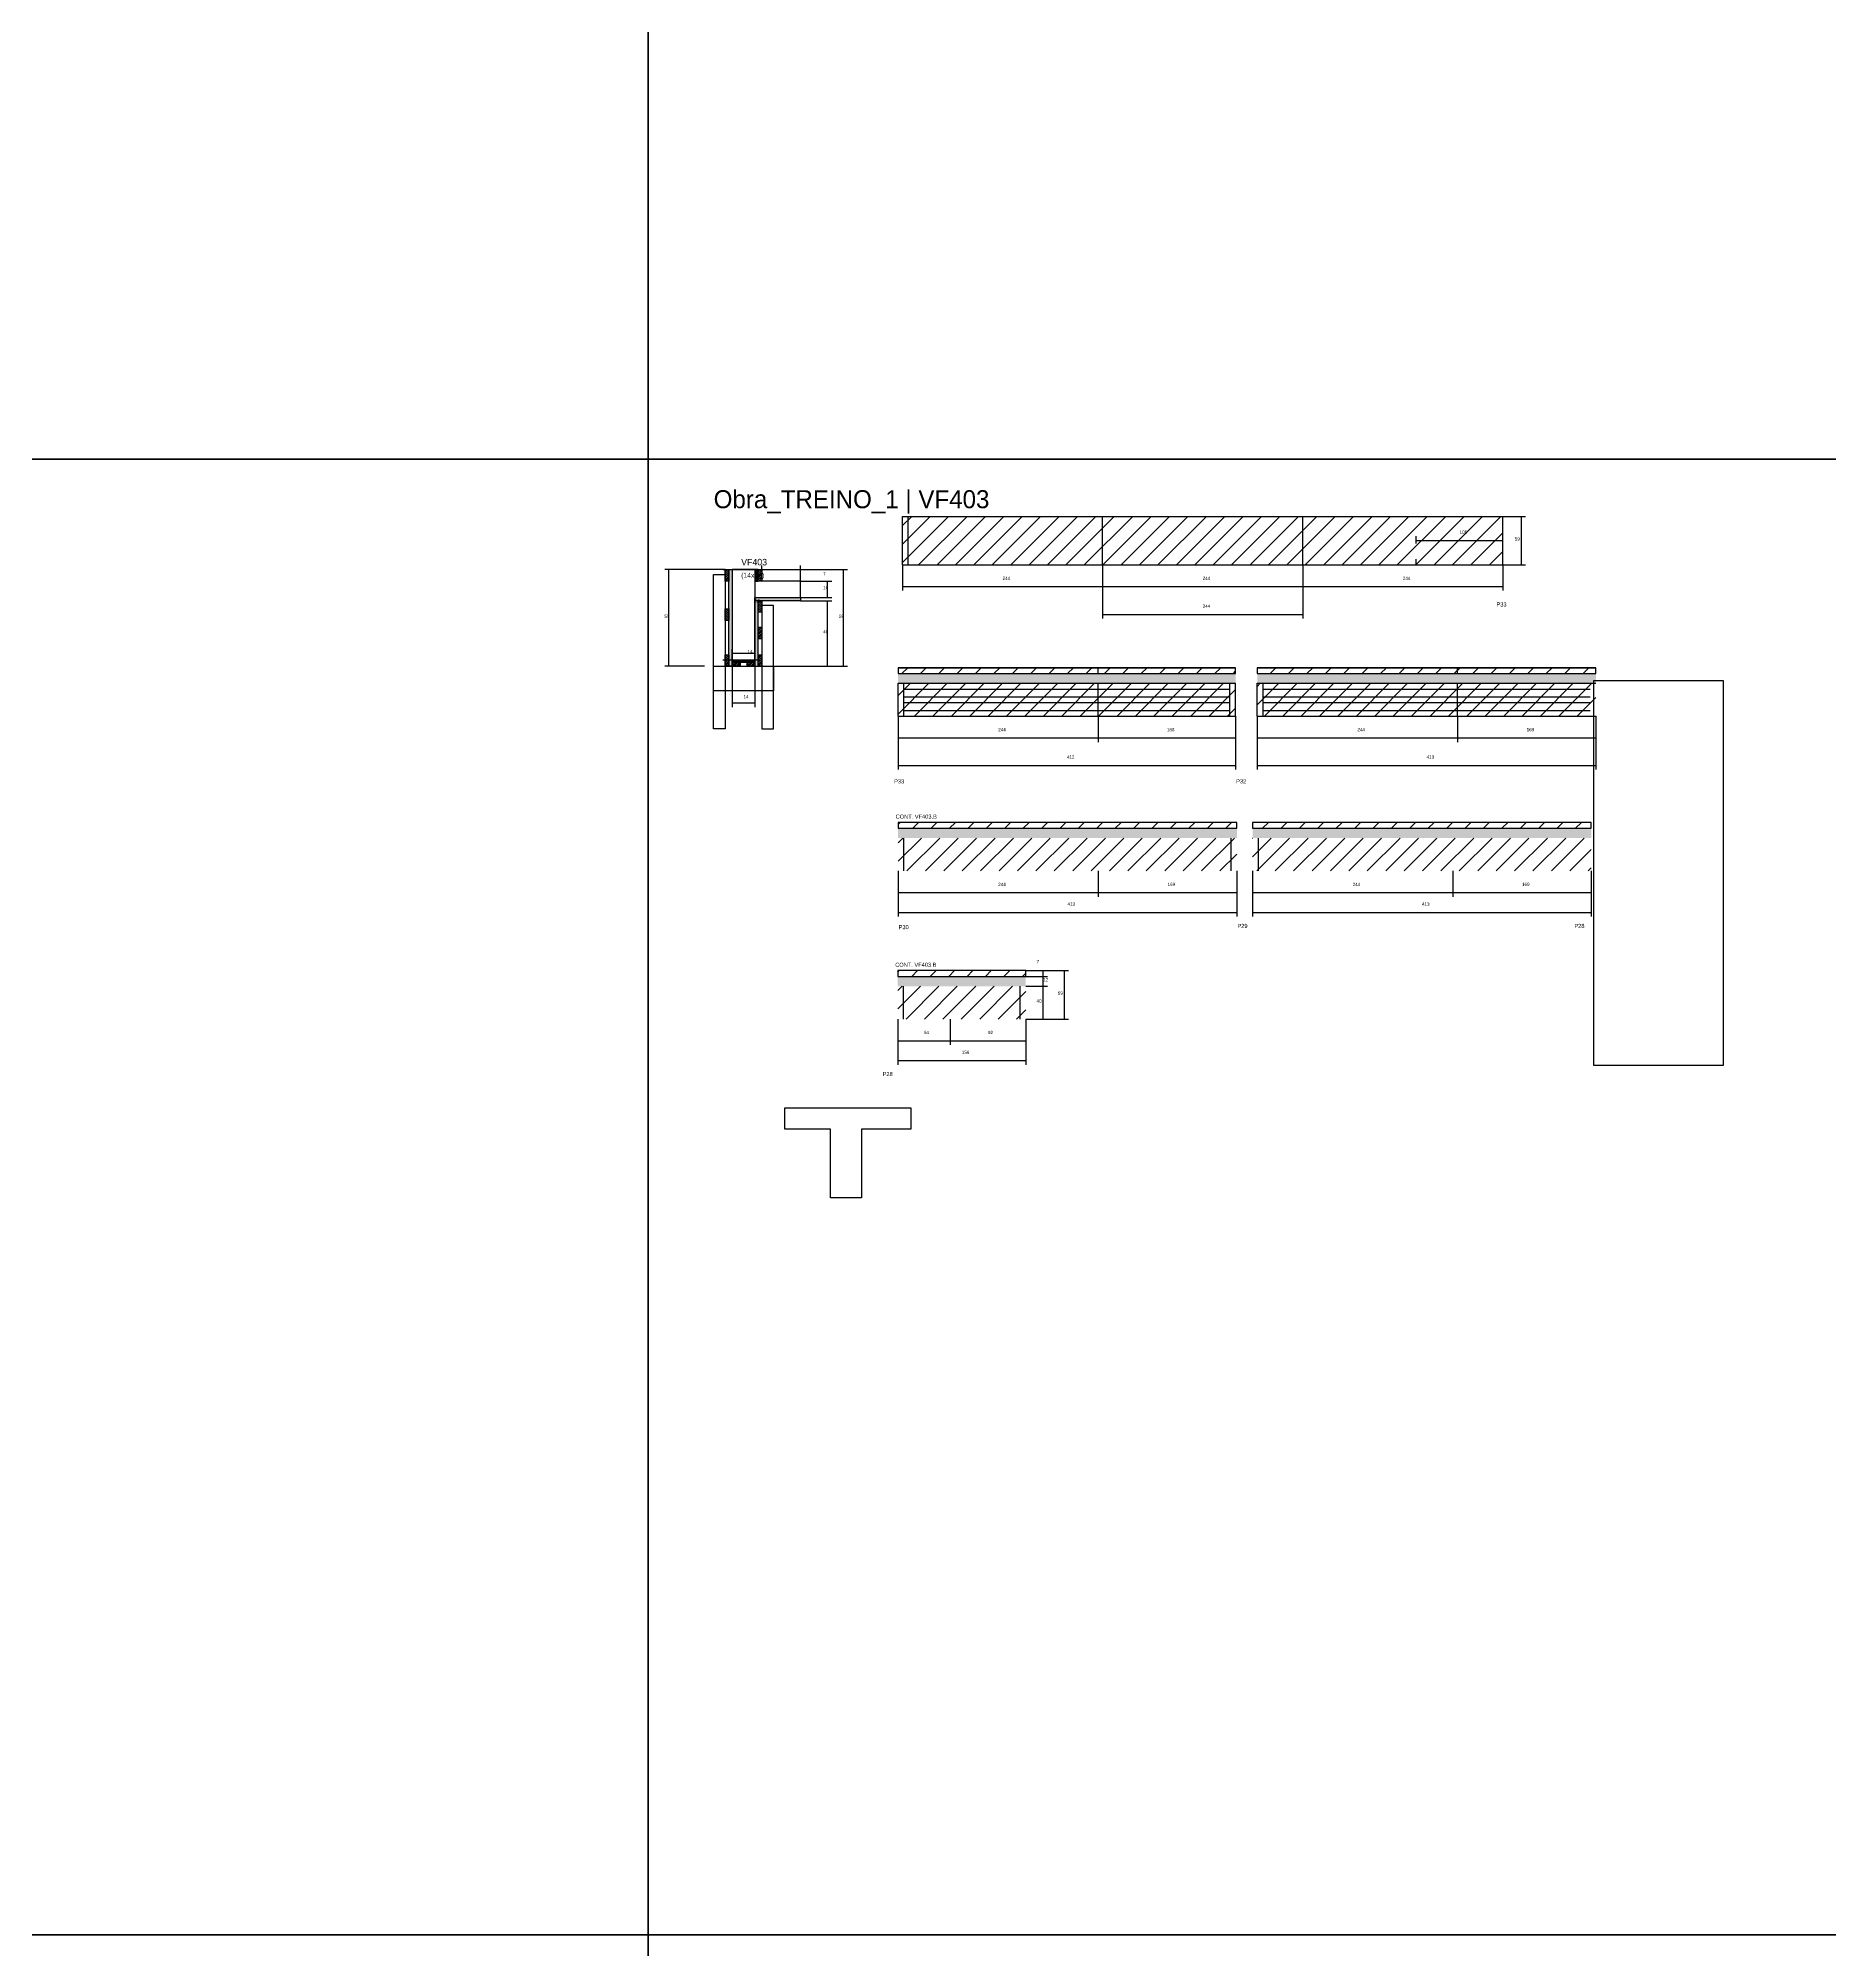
# Model space of a CAD drawing. Header units: metres. Extents: x -41 to 34840, y -36000 to 1848.
# Drawn here: x 19556 to 21741, y -5418 to -3087 of the extents above; entities that cross this region are included whole.
import ezdxf

# ---------------------------------------------------------------- set-up
doc = ezdxf.new("R2010")
doc.units = ezdxf.units.M
for name, color, linetype in [('CELL_BORDER', 8, 'Continuous'), ('CONCRETO', 251, 'Continuous'), ('COTA', 4, 'Continuous'), ('Cota Seção (2x)', 4, 'Continuous'), ('Hachura', 253, 'Continuous'), ('LABEL_ID', 3, 'Continuous'), ('Madeira', 126, 'Continuous'), ('NOMENCLATURA', 7, 'Continuous'), ('Painéis', 200, 'Continuous'), ('REAPROVEITAMENTO', 251, 'Continuous'), ('SARR_2.2x7', 40, 'Continuous'), ('SARR_3.5x7', 81, 'Continuous'), ('Texto Seção', 7, 'Continuous')]:
    doc.layers.add(name, color=color, linetype=linetype)

msp = doc.modelspace()

# ---------------------------------------------------------------- hatches: boundary and pattern name
at = {"layer": 'COTA'}
h = msp.add_hatch(dxfattribs=at)
h.set_pattern_fill('AR-CONC', scale=0.03)
h.paths.add_polyline_path([(21016.5, -3861.6), (20605, -3861.6), (20605, -3861.6), (20605, -3873.6), (20605, -3873.6), (21016.5, -3873.6), (21016.5, -3873.6), (21016.5, -3861.6)])
h = msp.add_hatch(dxfattribs=at)
h.set_pattern_fill('AR-CONC', scale=0.03)
h.paths.add_polyline_path([(21455.9, -3861.6), (21042.9, -3861.6), (21042.9, -3861.6), (21042.9, -3873.6), (21042.9, -3873.6), (21455.9, -3873.6), (21455.9, -3873.6), (21455.9, -3861.6)])
h = msp.add_hatch(dxfattribs=at)
h.set_pattern_fill('AR-CONC', scale=0.03)
h.paths.add_polyline_path([(21018, -4062.4), (21018, -4050.4), (21018, -4050.4), (20605, -4050.4), (20605, -4050.4), (20605, -4062.4), (20605, -4062.4), (21018, -4062.4)])
h = msp.add_hatch(dxfattribs=at)
h.set_pattern_fill('AR-CONC', scale=0.03)
h.paths.add_polyline_path([(21450.2, -4062.4), (21450.2, -4050.4), (21450.2, -4050.4), (21037.2, -4050.4), (21037.2, -4050.4), (21037.2, -4062.4), (21037.2, -4062.4), (21450.2, -4062.4)])
h = msp.add_hatch(dxfattribs=at)
h.set_pattern_fill('AR-CONC', scale=0.03)
h.paths.add_polyline_path([(20760.5, -4243.1), (20760.5, -4231.1), (20760.5, -4231.1), (20604.5, -4231.1), (20604.5, -4231.1), (20604.5, -4243.1), (20604.5, -4243.1), (20760.5, -4243.1)])
at = {"layer": 'Hachura'}
h = msp.add_hatch(dxfattribs=at)
h.set_pattern_fill('ANSI31', scale=0.5)
h.paths.add_polyline_path([(20398.4, -3748.8), (20394, -3748.8), (20394, -3748.8), (20394, -3734.8), (20394, -3734.8), (20398.4, -3734.8), (20398.4, -3734.8), (20398.4, -3748.8)])
h = msp.add_hatch(color=8, dxfattribs=at)
h.dxf.hatch_style = 1
h.paths.add_polyline_path([(20398.4, -3734.8), (20402.4, -3734.8), (20402.4, -3734.8), (20402.4, -3852.8), (20402.4, -3852.8), (20398.4, -3852.8), (20398.4, -3852.8), (20398.4, -3734.8)])
h = msp.add_hatch(color=8, dxfattribs=at)
h.dxf.hatch_style = 1
h.paths.add_polyline_path([(20434.4, -3734.8), (20430.8, -3734.8), (20430.8, -3734.8), (20430.8, -3748.8), (20430.8, -3748.8), (20434.4, -3748.8), (20434.4, -3748.8), (20434.4, -3734.8)])
h = msp.add_hatch(dxfattribs=at)
h.set_pattern_fill('ANSI31', scale=0.5)
h.paths.add_polyline_path([(20438.8, -3748.8), (20434.4, -3748.8), (20434.4, -3748.8), (20434.4, -3734.8), (20434.4, -3734.8), (20438.8, -3734.8), (20438.8, -3734.8), (20438.8, -3748.8)])
h = msp.add_hatch(color=8, dxfattribs=at)
h.dxf.hatch_style = 1
h.paths.add_polyline_path([(20430.4, -3772.8), (20430.4, -3768.8), (20430.4, -3768.8), (20486, -3768.8), (20486, -3768.8), (20486, -3772.8), (20486, -3772.8), (20430.4, -3772.8)])
h = msp.add_hatch(color=8, dxfattribs=at)
h.dxf.hatch_style = 1
h.paths.add_polyline_path([(20430.4, -3772.8), (20434.4, -3772.8), (20434.4, -3772.8), (20434.4, -3852.8), (20434.4, -3852.8), (20430.4, -3852.8), (20430.4, -3852.8), (20430.4, -3772.8)])
h = msp.add_hatch(dxfattribs=at)
h.set_pattern_fill('ANSI31', scale=0.5)
h.paths.add_polyline_path([(20438.8, -3786.8), (20434.4, -3786.8), (20434.4, -3786.8), (20434.4, -3772.8), (20434.4, -3772.8), (20438.8, -3772.8), (20438.8, -3772.8), (20438.8, -3786.8)])
h = msp.add_hatch(dxfattribs=at)
h.set_pattern_fill('ANSI31', scale=0.5)
h.paths.add_polyline_path([(20398.4, -3796.8), (20394, -3796.8), (20394, -3796.8), (20394, -3782.8), (20394, -3782.8), (20398.4, -3782.8), (20398.4, -3782.8), (20398.4, -3796.8)])
h = msp.add_hatch(dxfattribs=at)
h.set_pattern_fill('ANSI31', scale=0.5)
h.paths.add_polyline_path([(20438.8, -3819.3), (20434.4, -3819.3), (20434.4, -3819.3), (20434.4, -3805.3), (20434.4, -3805.3), (20438.8, -3805.3), (20438.8, -3805.3), (20438.8, -3819.3)])
h = msp.add_hatch(dxfattribs=at)
h.set_pattern_fill('ANSI31', scale=0.5)
h.paths.add_polyline_path([(20398.4, -3852.8), (20394, -3852.8), (20394, -3852.8), (20394, -3838.8), (20394, -3838.8), (20398.4, -3838.8), (20398.4, -3838.8), (20398.4, -3852.8)])
h = msp.add_hatch(color=8, dxfattribs=at)
h.dxf.hatch_style = 1
h.paths.add_polyline_path([(20402.4, -3848.4), (20402.4, -3844.8), (20402.4, -3844.8), (20430.4, -3844.8), (20430.4, -3844.8), (20430.4, -3848.4), (20430.4, -3848.4), (20402.4, -3848.4)])
h = msp.add_hatch(dxfattribs=at)
h.set_pattern_fill('ANSI31', scale=0.5)
h.paths.add_polyline_path([(20438.8, -3852.8), (20434.4, -3852.8), (20434.4, -3852.8), (20434.4, -3838.8), (20434.4, -3838.8), (20438.8, -3838.8), (20438.8, -3838.8), (20438.8, -3852.8)])
h = msp.add_hatch(dxfattribs=at)
h.set_pattern_fill('ANSI31', scale=0.5)
h.paths.add_polyline_path([(20402.4, -3852.8), (20402.4, -3848.4), (20402.4, -3848.4), (20412.4, -3848.4), (20412.4, -3848.4), (20412.4, -3852.8), (20412.4, -3852.8), (20402.4, -3852.8)])
h = msp.add_hatch(dxfattribs=at)
h.set_pattern_fill('ANSI31', scale=0.5)
h.paths.add_polyline_path([(20430.4, -3852.8), (20430.4, -3848.4), (20430.4, -3848.4), (20420.4, -3848.4), (20420.4, -3848.4), (20420.4, -3852.8), (20420.4, -3852.8), (20430.4, -3852.8)])
at = {"layer": 'REAPROVEITAMENTO'}
h = msp.add_hatch(dxfattribs=at)
h.set_pattern_fill('ANSI31', scale=5)
h.paths.add_polyline_path([(21342.3, -3729), (21342.3, -3670), (21342.3, -3670), (20610.3, -3670), (20610.3, -3670), (20610.3, -3729), (20610.3, -3729), (21342.3, -3729)])
h = msp.add_hatch(dxfattribs=at)
h.set_pattern_fill('ANSI31', scale=5)
h.paths.add_polyline_path([(21016.5, -3861.6), (21016.5, -3854.6), (21016.5, -3854.6), (20605, -3854.6), (20605, -3854.6), (20605, -3861.6), (20605, -3861.6), (21016.5, -3861.6)])
h = msp.add_hatch(dxfattribs=at)
h.set_pattern_fill('ANSI31', scale=5)
h.paths.add_polyline_path([(21455.9, -3861.6), (21455.9, -3854.6), (21455.9, -3854.6), (21042.9, -3854.6), (21042.9, -3854.6), (21042.9, -3861.6), (21042.9, -3861.6), (21455.9, -3861.6)])
h = msp.add_hatch(dxfattribs=at)
h.set_pattern_fill('ANSI31', scale=5)
h.paths.add_polyline_path([(21016.5, -3913.6), (21016.5, -3873.6), (21016.5, -3873.6), (20605, -3873.6), (20605, -3873.6), (20605, -3913.6), (20605, -3913.6), (21016.5, -3913.6)])
h = msp.add_hatch(dxfattribs=at)
h.set_pattern_fill('ANSI31', scale=5)
h.paths.add_polyline_path([(21455.9, -3913.6), (21455.9, -3873.6), (21455.9, -3873.6), (21042.9, -3873.6), (21042.9, -3873.6), (21042.9, -3913.6), (21042.9, -3913.6), (21455.9, -3913.6)])
h = msp.add_hatch(dxfattribs=at)
h.set_pattern_fill('ANSI31', scale=5)
h.paths.add_polyline_path([(21018, -4050.4), (21018, -4043.4), (21018, -4043.4), (20605, -4043.4), (20605, -4043.4), (20605, -4050.4), (20605, -4050.4), (21018, -4050.4)])
h = msp.add_hatch(dxfattribs=at)
h.set_pattern_fill('ANSI31', scale=5)
h.paths.add_polyline_path([(21450.2, -4050.4), (21450.2, -4043.4), (21450.2, -4043.4), (21037.2, -4043.4), (21037.2, -4043.4), (21037.2, -4050.4), (21037.2, -4050.4), (21450.2, -4050.4)])
h = msp.add_hatch(dxfattribs=at)
h.set_pattern_fill('ANSI31', scale=5)
h.paths.add_polyline_path([(21018, -4102.4), (21018, -4062.4), (21018, -4062.4), (20605, -4062.4), (20605, -4062.4), (20605, -4102.4), (20605, -4102.4), (21018, -4102.4)])
h = msp.add_hatch(dxfattribs=at)
h.set_pattern_fill('ANSI31', scale=5)
h.paths.add_polyline_path([(21450.2, -4102.4), (21450.2, -4062.4), (21450.2, -4062.4), (21037.2, -4062.4), (21037.2, -4062.4), (21037.2, -4102.4), (21037.2, -4102.4), (21450.2, -4102.4)])
h = msp.add_hatch(dxfattribs=at)
h.set_pattern_fill('ANSI31', scale=5)
h.paths.add_polyline_path([(20760.5, -4231.1), (20760.5, -4224.1), (20760.5, -4224.1), (20604.5, -4224.1), (20604.5, -4224.1), (20604.5, -4231.1), (20604.5, -4231.1), (20760.5, -4231.1)])
h = msp.add_hatch(dxfattribs=at)
h.set_pattern_fill('ANSI31', scale=5)
h.paths.add_polyline_path([(20760.5, -4283.1), (20760.5, -4243.1), (20760.5, -4243.1), (20604.5, -4243.1), (20604.5, -4243.1), (20604.5, -4283.1), (20604.5, -4283.1), (20760.5, -4283.1)])

# ---------------------------------------------------------------- linework, layer by layer
at = {"layer": 'CELL_BORDER'}
for points in [[(17400, -3600), (20300, -3600), (20300, -1800), (17400, -1800)], [(20300, -3600), (23200, -3600), (23200, -1800), (20300, -1800)], [(17400, -5400), (20300, -5400), (20300, -3600), (17400, -3600)], [(20300, -5400), (23200, -5400), (23200, -3600), (20300, -3600)], [(17400, -7200), (20300, -7200), (20300, -5400), (17400, -5400)], [(20300, -7200), (23200, -7200), (23200, -5400), (20300, -5400)]]:
    msp.add_lwpolyline(points, close=True, dxfattribs=at)
at = {"layer": 'CONCRETO'}
for points in [[(20486, -3768.8), (20486, -3748.8), (20430.8, -3748.8), (20430.8, -3734.8), (20402.4, -3734.8), (20402.4, -3844.8), (20430.4, -3844.8), (20430.4, -3768.8)], [(20466.8, -4417.3), (20466.8, -4391.3), (20620.4, -4391.3), (20620.4, -4417.3), (20560.4, -4417.3), (20560.4, -4501.3), (20522.4, -4501.3), (20522.4, -4417.3)]]:
    msp.add_lwpolyline(points, close=True, dxfattribs=at)
at = {"layer": 'COTA'}
for p, q in [((21342.3, -3670), (21370.1, -3670)), ((21365.1, -3729), (21365.1, -3670)), ((21236.8, -3699.5), (21236.8, -3694.2)), ((21236.8, -3699.2), (21342.3, -3699.2)), ((21342.3, -3699.5), (21342.3, -3694.2)), ((20438.8, -3734.8), (20438.8, -3729.8)), ((20486, -3748.8), (20486, -3729.8)), ((20610.3, -3729), (20610.3, -3760.5)), ((20854.3, -3729), (20854.3, -3760.5)), ((20854.3, -3729), (20854.3, -3760.5)), ((20854.3, -3729), (20854.3, -3794.6)), ((21098.3, -3729), (21098.3, -3760.5)), ((21098.3, -3729), (21098.3, -3794.6)), ((21098.3, -3729), (21098.3, -3760.5)), ((21342.3, -3729), (21370.1, -3729)), ((21342.3, -3729), (21342.3, -3760.5)), ((20394, -3734.8), (20320.5, -3734.8)), ((20325.5, -3852.8), (20325.5, -3734.8)), ((20438.8, -3734.8), (20543.3, -3734.8)), ((20438.8, -3734.8), (20486, -3734.8)), ((20486, -3748.8), (20524, -3748.8)), ((20519, -3768.8), (20519, -3748.8)), ((20538.3, -3852.8), (20538.3, -3734.8)), ((20486, -3768.8), (20524, -3768.8)), ((20486, -3772.8), (20524, -3772.8)), ((20519, -3852.8), (20519, -3772.8)), ((20610.3, -3755.5), (20854.3, -3755.5)), ((20854.3, -3755.5), (21098.3, -3755.5)), ((21098.3, -3755.5), (21342.3, -3755.5)), ((20854.3, -3789.6), (21098.3, -3789.6)), ((20368.8, -3852.8), (20320.5, -3852.8)), ((20402.4, -3852.8), (20402.4, -3902.5)), ((20430.4, -3852.8), (20430.4, -3902.5)), ((20454, -3852.8), (20543.3, -3852.8)), ((20454, -3852.8), (20524, -3852.8)), ((20402.4, -3897.5), (20430.4, -3897.5)), ((20605, -3913.6), (20605, -3945.2)), ((20605, -3913.6), (20605, -3978.7)), ((20849, -3913.6), (20849, -3945.2)), ((20849, -3913.6), (20849, -3945.2)), ((21016.5, -3913.6), (21016.5, -3945.2)), ((21016.5, -3913.6), (21016.5, -3978.7)), ((21042.9, -3913.6), (21042.9, -3945.2)), ((21042.9, -3913.6), (21042.9, -3978.7)), ((21286.9, -3913.6), (21286.9, -3945.2)), ((21286.9, -3913.6), (21286.9, -3945.2)), ((21455.9, -3913.6), (21455.9, -3945.2)), ((21455.9, -3913.6), (21455.9, -3978.7)), ((20605, -3940.2), (20849, -3940.2)), ((20849, -3940.2), (21016.5, -3940.2)), ((21042.9, -3940.2), (21286.9, -3940.2)), ((21286.9, -3940.2), (21455.9, -3940.2)), ((20605, -3973.7), (21016.5, -3973.7)), ((21042.9, -3973.7), (21455.9, -3973.7)), ((20605, -4102.4), (20605, -4133.9)), ((20605, -4102.4), (20605, -4158.1)), ((20849, -4102.4), (20849, -4133.9)), ((20849, -4102.4), (20849, -4133.9)), ((21018, -4102.4), (21018, -4133.9)), ((21018, -4102.4), (21018, -4158.1)), ((21037.2, -4102.4), (21037.2, -4133.9)), ((21037.2, -4102.4), (21037.2, -4158.1)), ((21281.2, -4102.4), (21281.2, -4133.9)), ((21281.2, -4102.4), (21281.2, -4133.9)), ((21450.2, -4102.4), (21450.2, -4133.9)), ((21450.2, -4102.4), (21450.2, -4158.1)), ((20605, -4128.9), (20849, -4128.9)), ((20849, -4128.9), (21018, -4128.9)), ((21037.2, -4128.9), (21281.2, -4128.9)), ((21281.2, -4128.9), (21450.2, -4128.9)), ((20605, -4153.1), (21018, -4153.1)), ((21037.2, -4153.1), (21450.2, -4153.1)), ((20760.5, -4224.1), (20786.9, -4224.1)), ((20760.5, -4224.1), (20812.9, -4224.1)), ((20760.5, -4231.1), (20786.9, -4231.1)), ((20760.5, -4231.1), (20786.9, -4231.1)), ((20760.5, -4243.1), (20786.9, -4243.1)), ((20760.5, -4243.1), (20786.9, -4243.1)), ((20781.9, -4231.1), (20781.9, -4224.1)), ((20781.9, -4243.1), (20781.9, -4231.1)), ((20781.9, -4283.1), (20781.9, -4243.1)), ((20807.9, -4283.1), (20807.9, -4224.1)), ((20604.5, -4283.1), (20604.5, -4314.6)), ((20604.5, -4283.1), (20604.5, -4338.8)), ((20668.5, -4283.1), (20668.5, -4314.6)), ((20668.5, -4283.1), (20668.5, -4314.6)), ((20760.5, -4283.1), (20760.5, -4314.6)), ((20760.5, -4283.1), (20760.5, -4338.8)), ((20760.5, -4283.1), (20786.9, -4283.1)), ((20760.5, -4283.1), (20812.9, -4283.1)), ((20604.5, -4309.6), (20668.5, -4309.6)), ((20668.5, -4309.6), (20760.5, -4309.6)), ((20604.5, -4333.8), (20760.5, -4333.8))]:
    msp.add_line(p, q, dxfattribs=at)
at = {"layer": 'Cota Seção (2x)'}
for p, q in [((20391.4, -3734.8), (20435.8, -3734.8)), ((20430.8, -3844.8), (20430.8, -3734.8)), ((20391.4, -3844.8), (20435.8, -3844.8)), ((20402.4, -3852.8), (20402.4, -3831.8)), ((20402.4, -3836.8), (20430.4, -3836.8)), ((20430.4, -3852.8), (20430.4, -3831.8))]:
    msp.add_line(p, q, dxfattribs=at)
at = {"layer": 'Madeira'}
for points in [[(20398.4, -3748.8), (20394, -3748.8), (20394, -3734.8), (20398.4, -3734.8)], [(20438.8, -3748.8), (20434.4, -3748.8), (20434.4, -3734.8), (20438.8, -3734.8)], [(20438.8, -3786.8), (20434.4, -3786.8), (20434.4, -3772.8), (20438.8, -3772.8)], [(20398.4, -3796.8), (20394, -3796.8), (20394, -3782.8), (20398.4, -3782.8)], [(20438.8, -3819.3), (20434.4, -3819.3), (20434.4, -3805.3), (20438.8, -3805.3)], [(20398.4, -3852.8), (20394, -3852.8), (20394, -3838.8), (20398.4, -3838.8)], [(20438.8, -3852.8), (20434.4, -3852.8), (20434.4, -3838.8), (20438.8, -3838.8)], [(20402.4, -3852.8), (20402.4, -3848.4), (20412.4, -3848.4), (20412.4, -3852.8)], [(20430.4, -3852.8), (20430.4, -3848.4), (20420.4, -3848.4), (20420.4, -3852.8)]]:
    msp.add_lwpolyline(points, close=True, dxfattribs=at)
at = {"layer": 'Painéis'}
for p, q in [((20610.3, -3670), (21342.3, -3670)), ((20610.3, -3729), (20610.3, -3670)), ((20854.3, -3729), (20854.3, -3670)), ((21098.3, -3729), (21098.3, -3670)), ((21342.3, -3729), (21342.3, -3670)), ((20610.3, -3729), (21342.3, -3729)), ((20430.4, -3768.8), (20486, -3768.8)), ((20402.4, -3844.8), (20430.4, -3844.8)), ((20605, -3854.6), (21016.5, -3854.6)), ((20605, -3861.6), (21016.5, -3861.6)), ((20849, -3861.6), (20849, -3854.6)), ((21016.5, -3861.6), (21016.5, -3854.6)), ((21042.9, -3854.6), (21455.9, -3854.6)), ((21042.9, -3861.6), (21455.9, -3861.6)), ((21286.9, -3861.6), (21286.9, -3854.6)), ((20605, -3873.6), (21016.5, -3873.6)), ((20605, -3913.6), (20605, -3873.6)), ((20849, -3913.6), (20849, -3873.6)), ((21016.5, -3913.6), (21016.5, -3873.6)), ((21042.9, -3873.6), (21455.9, -3873.6)), ((21042.9, -3913.6), (21042.9, -3873.6)), ((21286.9, -3913.6), (21286.9, -3873.6)), ((20605, -3913.6), (21016.5, -3913.6)), ((21042.9, -3913.6), (21455.9, -3913.6))]:
    msp.add_line(p, q, dxfattribs=at)
for points in [[(20398.4, -3734.8), (20402.4, -3734.8), (20402.4, -3852.8), (20398.4, -3852.8)], [(20434.4, -3734.8), (20430.8, -3734.8), (20430.8, -3748.8), (20434.4, -3748.8)], [(20430.4, -3772.8), (20430.4, -3768.8), (20486, -3768.8), (20486, -3772.8)], [(20434.4, -3772.8), (20430.4, -3772.8), (20430.4, -3852.8), (20434.4, -3852.8)], [(20402.4, -3848.4), (20402.4, -3844.8), (20430.4, -3844.8), (20430.4, -3848.4)], [(20605, -3861.6), (21016.5, -3861.6), (21016.5, -3854.6), (20605, -3854.6)], [(21042.9, -3861.6), (21455.9, -3861.6), (21455.9, -3854.6), (21042.9, -3854.6)], [(20605, -4050.4), (21018, -4050.4), (21018, -4043.4), (20605, -4043.4)], [(21037.2, -4050.4), (21450.2, -4050.4), (21450.2, -4043.4), (21037.2, -4043.4)], [(20604.5, -4231.1), (20760.5, -4231.1), (20760.5, -4224.1), (20604.5, -4224.1)]]:
    msp.add_lwpolyline(points, close=True, dxfattribs=at)
at = {"layer": 'SARR_2.2x7'}
for p, q in [((20617.3, -3729), (20617.3, -3670)), ((21236.8, -3703), (21236.8, -3696)), ((21236.8, -3729), (21236.8, -3722)), ((20612, -3913.6), (20612, -3873.6)), ((20612, -3880.6), (20849, -3880.6)), ((20612, -3890.1), (20849, -3890.1)), ((20849, -3880.6), (21009.5, -3880.6)), ((20849, -3890.1), (21009.5, -3890.1)), ((21009.5, -3913.6), (21009.5, -3873.6)), ((21049.9, -3913.6), (21049.9, -3873.6)), ((21049.9, -3880.6), (21286.9, -3880.6)), ((21049.9, -3890.1), (21286.9, -3890.1)), ((21286.9, -3880.6), (21449, -3880.6)), ((21286.9, -3890.1), (21449, -3890.1)), ((20612, -3897.1), (20849, -3897.1)), ((20612, -3906.6), (20849, -3906.6)), ((20849, -3897.1), (21009.5, -3897.1)), ((20849, -3906.6), (21009.5, -3906.6)), ((21049.9, -3897.1), (21286.9, -3897.1)), ((21049.9, -3906.6), (21286.9, -3906.6)), ((21286.9, -3897.1), (21449, -3897.1)), ((21286.9, -3906.6), (21449, -3906.6)), ((20612, -4102.4), (20612, -4062.4)), ((21011, -4102.4), (21011, -4062.4)), ((21044.2, -4102.4), (21044.2, -4062.4)), ((20611.5, -4283.1), (20611.5, -4243.1)), ((20753.6, -4283.1), (20753.6, -4243.1))]:
    msp.add_line(p, q, dxfattribs=at)
at = {"layer": 'SARR_3.5x7'}
for points in [[(20380, -3740.8), (20394, -3740.8), (20394, -3929.2), (20380, -3929.2)], [(20452.8, -3778.8), (20438.8, -3778.8), (20438.8, -3929.2), (20452.8, -3929.2)], [(20380, -3852.8), (20452.8, -3852.8), (20452.8, -3882.8), (20380, -3882.8)]]:
    msp.add_lwpolyline(points, close=True, dxfattribs=at)
at = {"layer": 'Texto Seção'}
msp.add_lwpolyline([(21452.8, -4339.3), (21611.4, -4339.3), (21611.4, -3870.5), (21452.8, -3870.5)], close=True, dxfattribs=at)

# ---------------------------------------------------------------- texts
at = {"layer": 'COTA'}
for s, p in [('106', (21289.6, -3691.1)), ('59', (21356.9, -3699.5)), ('7', (20513.5, -3741.8)), ('244', (20732.3, -3747.5)), ('244', (20976.3, -3747.5)), ('244', (21220.3, -3747.5)), ('10', (20513.5, -3758.8)), ('59', (20320, -3793.8)), ('59', (20532.8, -3793.8)), ('244', (20976.3, -3781.5)), ('40', (20513.5, -3812.8)), ('14', (20416.4, -3892)), ('244', (20727, -3932.1)), ('168', (20932.7, -3932.1)), ('244', (21164.9, -3932.1)), ('169', (21371.4, -3932)), ('412', (20810.7, -3965.6)), ('413', (21249.4, -3965.5)), ('244', (20727, -4120.9)), ('169', (20933.5, -4120.8)), ('244', (21159.2, -4120.9)), ('169', (21365.7, -4120.8)), ('413', (20811.5, -4144.9)), ('413', (21243.7, -4144.9)), ('7', (20773.8, -4215.2)), ('12', (20781.9, -4237.1)), ('40', (20773.8, -4263.1)), ('59', (20799.7, -4253.6)), ('64', (20636.5, -4301.5)), ('92', (20714.5, -4301.5)), ('156', (20682.5, -4325.7))]:
    msp.add_text(s, height=4, dxfattribs=at).set_placement(p)
at = {"layer": 'Cota Seção (2x)'}
for s, p in [('55', (20430.8, -3774.8)), ('14', (20421.4, -3836.8))]:
    msp.add_text(s, height=4, dxfattribs=at).set_placement(p)
at = {"layer": 'LABEL_ID'}
msp.add_text('Obra_TREINO_1 | VF403', height=22, dxfattribs=at).set_placement((20380, -3660))
at = {"layer": 'NOMENCLATURA'}
for s, p in [('P33', (21334.6, -3779.9)), ('P33', (20600.1, -3995.7)), ('P32', (21017.1, -3995.7)), ('P30', (20605.6, -4173.5)), ('P29', (21018.7, -4172)), ('P28', (21429.6, -4172)), ('P28', (20586, -4352.7))]:
    msp.add_text(s, height=5, dxfattribs=at).set_placement(p)
at = {"layer": 'Texto Seção'}
for s, height, p in [('VF403', 8, (20413.6, -3729.8)), ('(14x55)', 6, (20413.6, -3744.8)), ('CONT. VF403.B', 5, (20601.9, -4038.7)), ('CONT. VF403.B', 5, (20601.4, -4219.4))]:
    msp.add_text(s, height=height, dxfattribs=at).set_placement(p)

doc.saveas('drawing.dxf')
